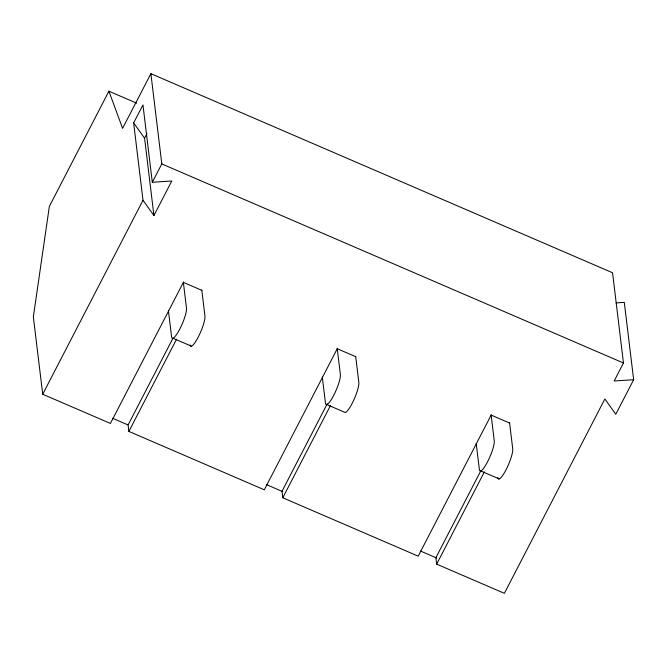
<?xml version="1.0" encoding="UTF-8"?>
<svg xmlns="http://www.w3.org/2000/svg" width="667" height="667" viewBox="0 0 667 667"><rect width="100%" height="100%" fill="white"/><g stroke="black" fill="none" stroke-linecap="round" stroke-linejoin="round"><path stroke-width="1" d="M136.635 103.152L108.913 91.196L49.366 206.361L33.35 316.892L42.713 394.247L110.422 423.445L183.367 282.366L201.834 290.337M616.083 302.893L624.287 302.359L633.65 379.715L614.165 380.99L623.47 362.998L612.548 272.753L150.884 73.67L122.595 128.372L108.913 91.196M133.65 122.911L142.955 104.919L152.309 182.274L171.794 180.99L153.927 215.541L143.005 200.267L133.65 122.911L144.572 138.186L153.927 215.541M144.572 138.186L146.923 133.642M42.713 394.247L143.005 200.267M152.309 182.274L161.806 163.915L150.884 73.67M172.928 338.294L128.106 424.962L128.889 431.416L264.315 489.811L337.252 348.733L355.719 356.695M128.889 431.416L176.563 339.203M327.289 403.727L281.999 491.329L282.783 497.774L418.201 556.17L491.145 415.091L509.613 423.053M282.783 497.774L330.457 405.561M480.707 471.01L435.893 557.687L436.668 564.132L504.377 593.33L604.861 398.991L615.783 414.265L633.65 379.715M436.668 564.132L484.342 471.928M161.806 163.915L623.47 362.998M172.986 338.244L191.454 346.206M326.88 404.602L345.348 412.565A17.109 3.46 -66.7 0 0 354.077 399.375A17.109 3.46 -66.7 0 0 358.846 382.483L355.669 356.295M480.765 470.96L499.233 478.923M112.673 418.309L127.939 424.896M266.567 484.667L282.783 491.662M420.452 551.025L436.677 558.029M509.563 422.653L512.731 448.841A17.109 3.46 -66.7 0 1 506.07 469.685A17.109 3.46 -66.7 0 1 497.849 477.63M491.095 414.691L494.264 440.879A17.109 3.46 -66.7 0 1 487.602 461.714A17.109 3.46 -66.7 0 1 479.381 469.668L476.213 443.48M337.21 348.324L340.378 374.512A17.109 3.46 -66.7 0 1 333.717 395.356A17.109 3.46 -66.7 0 1 325.488 403.31L322.319 377.122M201.784 289.928L204.952 316.116A17.109 3.46 -66.7 0 1 198.291 336.96A17.109 3.46 -66.7 0 1 190.07 344.914M183.317 281.966L186.485 308.154A17.109 3.46 -66.7 0 1 179.823 328.998A17.109 3.46 -66.7 0 1 171.602 336.943L168.434 310.755"/></g></svg>
